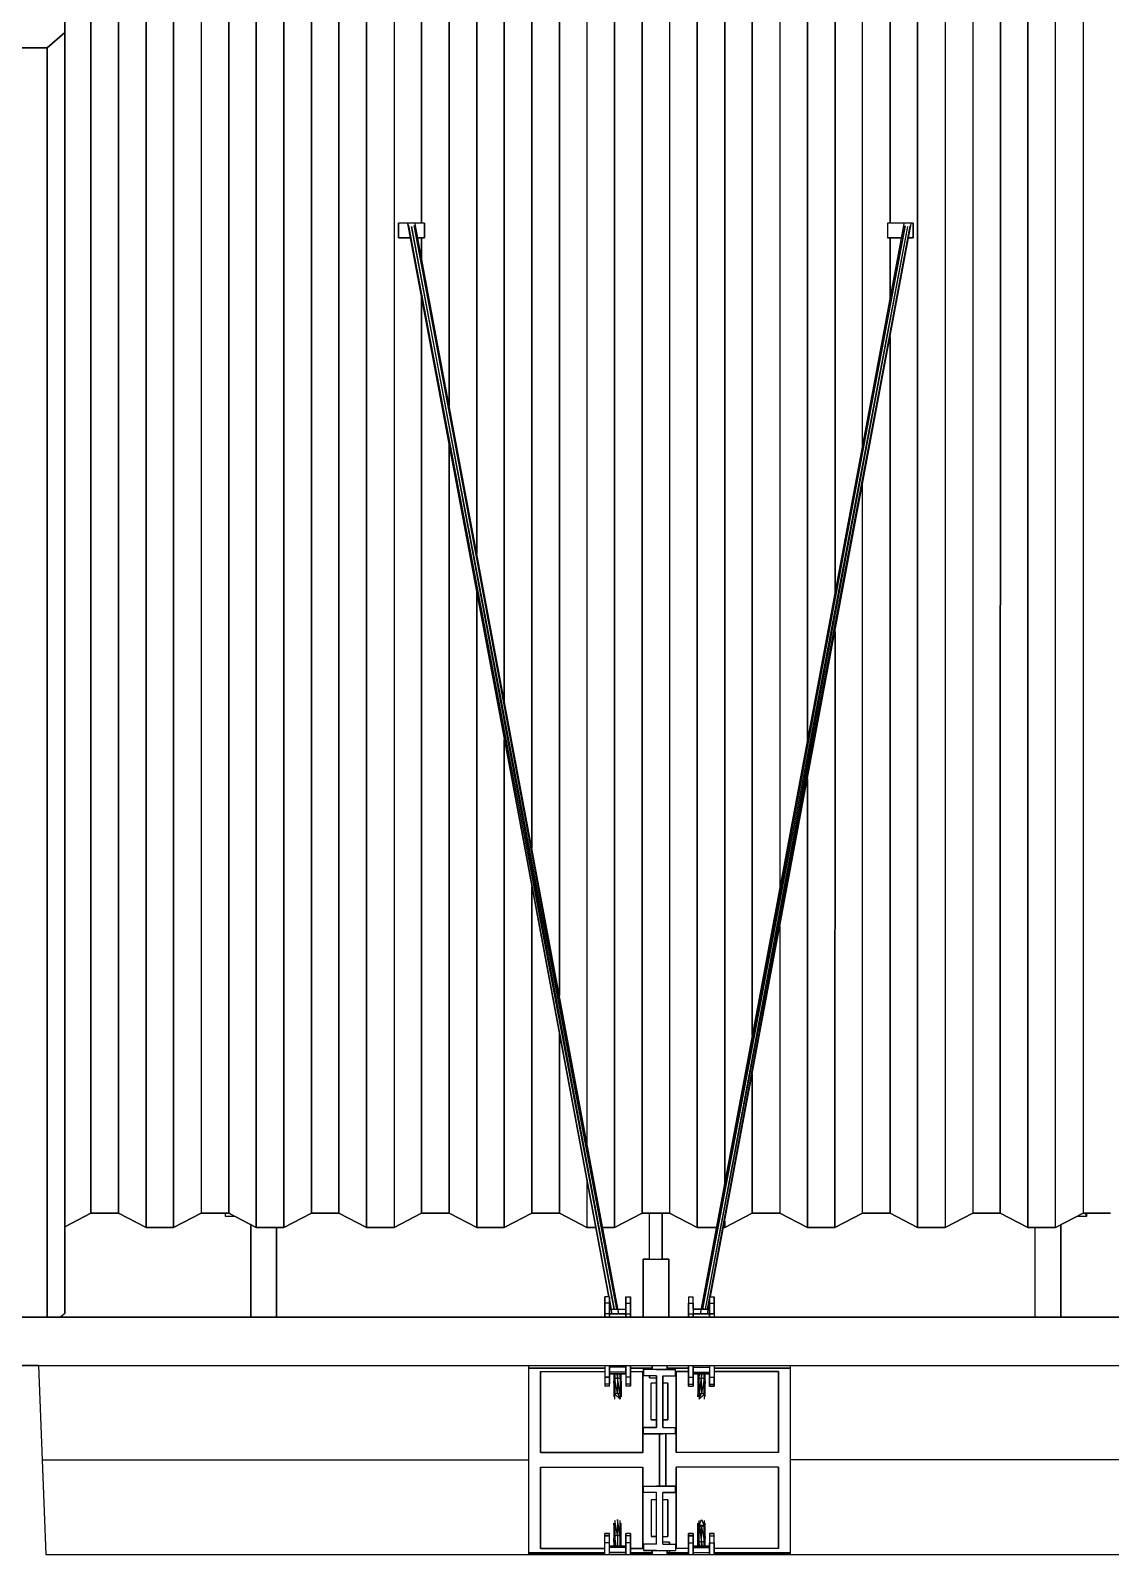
# Model space of a CAD drawing. Extents: x -32 to 51.8, y -51.6 to -5.5.
# Drawn here: x 25.322 to 28.681, y -20.883 to -16.145 of the extents above; entities that cross this region are included whole.
import ezdxf

# ---------------------------------------------------------------- set-up
doc = ezdxf.new("R2010")
doc.units = 0
doc.header["$MEASUREMENT"] = 0
doc.layers.get('0').update_dxf_attribs({"linetype": 'CONTINUOUS'})
doc.layers.add('hachures', color=5, linetype='CONTINUOUS')

msp = doc.modelspace()

# ---------------------------------------------------------------- linework, layer by layer
for p, q in [((25.4291, -16.0907), (25.4289, -16.1516)), ((25.429, -20.0725), (25.4291, -16.0907)), ((25.3736, -16.1991), (25.4289, -16.1516)), ((25.4289, -16.1516), (25.3736, -16.1991)), ((25.4289, -16.1516), (25.4289, -20.1334)), ((25.3736, -16.1991), (25.2879, -16.1991)), ((25.2879, -16.1991), (25.3736, -16.1991)), ((25.3736, -20.1452), (25.3736, -16.1991)), ((26.5471, -16.7435), (26.4671, -16.7435)), ((26.4671, -16.7435), (26.4671, -16.7897)), ((26.4671, -16.7897), (26.4671, -16.7435)), ((26.4959, -16.7461), (27.1197, -20.0818)), ((27.1221, -20.0818), (26.4959, -16.7461)), ((27.1369, -20.1205), (26.4992, -16.7516)), ((27.1222, -20.0818), (26.4992, -16.7516)), ((27.1452, -20.1205), (26.5071, -16.754)), ((26.5071, -16.754), (27.137, -20.1205)), ((27.1521, -20.135), (26.5151, -16.7516)), ((26.5151, -16.7516), (27.1453, -20.1205)), ((27.1522, -20.135), (26.5184, -16.7461)), ((26.5471, -16.7897), (26.5471, -16.7435)), ((26.5471, -16.7435), (26.5471, -16.7897)), ((28.0388, -16.7461), (27.405, -20.135)), ((28.0421, -16.7517), (27.405, -20.135)), ((27.4119, -20.1205), (28.0421, -16.7517)), ((28.0501, -16.754), (27.412, -20.1205)), ((28.0501, -16.754), (27.4202, -20.1205)), ((28.058, -16.7517), (27.4203, -20.1205)), ((27.435, -20.0818), (28.058, -16.7517)), ((27.4351, -20.0818), (28.0613, -16.7461)), ((27.4374, -20.0818), (28.0613, -16.7461)), ((28.0671, -16.7435), (27.9871, -16.7435)), ((27.9871, -16.7435), (27.9871, -16.7897)), ((28.0671, -16.7897), (28.0671, -16.7435)), ((28.0671, -16.7435), (28.0671, -16.7897)), ((26.4671, -16.7897), (26.504, -16.7897)), ((26.504, -16.7897), (26.4671, -16.7897)), ((26.5265, -16.7897), (26.5471, -16.7897)), ((26.5471, -16.7897), (26.5265, -16.7897)), ((26.5385, -16.7897), (26.5385, -16.8539)), ((27.9871, -16.7897), (28.0307, -16.7897)), ((28.0307, -16.7897), (27.9871, -16.7897)), ((27.9957, -16.7897), (27.9957, -16.9768)), ((28.0532, -16.7897), (28.0671, -16.7897)), ((28.0671, -16.7897), (28.0532, -16.7897)), ((25.51, -19.8222), (25.429, -19.8643)), ((25.429, -19.8643), (25.51, -19.8222)), ((25.51, -19.8222), (25.5957, -19.8222)), ((25.5957, -19.8222), (25.51, -19.8222)), ((25.5957, -19.8222), (25.6814, -19.8668)), ((25.6814, -19.8668), (25.5957, -19.8222)), ((25.8528, -19.8222), (25.7671, -19.8668)), ((25.7671, -19.8668), (25.8528, -19.8222)), ((25.9385, -19.8222), (25.8528, -19.8222)), ((25.8528, -19.8222), (25.9385, -19.8222)), ((25.9271, -19.8222), (25.9271, -19.8312)), ((25.9271, -19.8312), (25.9557, -19.8312)), ((25.9385, -19.8222), (26.0242, -19.8668)), ((26.0242, -19.8668), (25.9385, -19.8222)), ((26.11, -19.8668), (26.1957, -19.8222)), ((26.1957, -19.8222), (26.11, -19.8668)), ((26.1957, -19.8222), (26.2814, -19.8222)), ((26.2814, -19.8222), (26.1957, -19.8222)), ((26.2814, -19.8222), (26.3671, -19.8668)), ((26.3671, -19.8668), (26.2814, -19.8222)), ((26.5385, -19.8222), (26.4528, -19.8668)), ((26.4528, -19.8668), (26.5385, -19.8222)), ((26.5385, -19.8222), (26.6242, -19.8222)), ((26.6242, -19.8222), (26.5385, -19.8222)), ((26.6242, -19.8222), (26.71, -19.8668)), ((26.71, -19.8668), (26.6242, -19.8222)), ((26.7957, -19.8668), (26.8814, -19.8222)), ((26.8814, -19.8222), (26.7957, -19.8668)), ((26.8814, -19.8222), (26.9671, -19.8222)), ((26.9671, -19.8222), (26.8814, -19.8222)), ((27.0528, -19.8668), (26.9671, -19.8222)), ((26.9671, -19.8222), (27.0528, -19.8668)), ((27.1385, -19.8668), (27.2242, -19.8222)), ((27.2242, -19.8222), (27.1385, -19.8668)), ((27.31, -19.8222), (27.2242, -19.8222)), ((27.2242, -19.8222), (27.31, -19.8222)), ((27.2473, -19.9652), (27.2473, -19.8222)), ((27.2869, -19.8222), (27.2869, -19.9652)), ((27.2869, -19.9652), (27.2869, -19.8222)), ((27.2869, -19.8222), (27.2869, -19.9652)), ((27.2869, -19.9652), (27.2869, -19.8222)), ((27.3957, -19.8668), (27.31, -19.8222)), ((27.31, -19.8222), (27.3957, -19.8668)), ((27.4814, -19.8668), (27.5671, -19.8222)), ((27.5671, -19.8222), (27.4814, -19.8668)), ((27.4814, -19.8468), (27.4814, -19.8668)), ((27.4814, -19.8668), (27.4814, -19.8468)), ((27.6528, -19.8222), (27.5671, -19.8222)), ((27.5671, -19.8222), (27.6528, -19.8222)), ((27.7385, -19.8668), (27.6528, -19.8222)), ((27.6528, -19.8222), (27.7385, -19.8668)), ((27.91, -19.8222), (27.8242, -19.8668)), ((27.8242, -19.8668), (27.91, -19.8222)), ((27.9957, -19.8222), (27.91, -19.8222)), ((27.91, -19.8222), (27.9957, -19.8222)), ((27.9957, -19.8222), (28.0814, -19.8668)), ((28.0814, -19.8668), (27.9957, -19.8222)), ((28.2528, -19.8222), (28.1671, -19.8668)), ((28.1671, -19.8668), (28.2528, -19.8222)), ((28.3385, -19.8222), (28.2528, -19.8222)), ((28.2528, -19.8222), (28.3385, -19.8222)), ((28.3385, -19.8222), (28.4242, -19.8668)), ((28.4242, -19.8668), (28.3385, -19.8222)), ((28.5957, -19.8222), (28.51, -19.8668)), ((28.51, -19.8668), (28.5957, -19.8222)), ((28.5785, -19.8312), (28.6071, -19.8312)), ((28.6814, -19.8222), (28.5957, -19.8222)), ((28.5957, -19.8222), (28.6814, -19.8222)), ((28.6013, -19.8222), (28.6071, -19.8312)), ((28.6071, -19.8312), (28.6071, -19.8222)), ((25.6814, -19.8668), (25.7671, -19.8668)), ((25.7671, -19.8668), (25.6814, -19.8668)), ((26.0071, -20.1452), (26.0071, -19.8579)), ((26.0071, -19.8579), (26.0071, -20.1452)), ((26.0242, -19.8668), (26.11, -19.8668)), ((26.11, -19.8668), (26.0242, -19.8668)), ((26.0871, -19.8668), (26.0871, -20.1452)), ((26.0871, -20.1452), (26.0871, -19.8668)), ((26.4528, -19.8668), (26.3671, -19.8668)), ((26.3671, -19.8668), (26.4528, -19.8668)), ((26.71, -19.8668), (26.7957, -19.8668)), ((26.7957, -19.8668), (26.71, -19.8668)), ((27.0795, -19.8668), (27.0528, -19.8668)), ((27.0528, -19.8668), (27.0795, -19.8668)), ((27.1385, -19.8668), (27.102, -19.8668)), ((27.102, -19.8668), (27.1385, -19.8668)), ((27.3957, -19.8668), (27.4552, -19.8668)), ((27.4552, -19.8668), (27.3957, -19.8668)), ((27.4776, -19.8668), (27.4814, -19.8668)), ((27.4814, -19.8668), (27.4776, -19.8668)), ((27.7385, -19.8668), (27.8242, -19.8668)), ((27.8242, -19.8668), (27.7385, -19.8668)), ((28.1671, -19.8668), (28.0814, -19.8668)), ((28.0814, -19.8668), (28.1671, -19.8668)), ((28.51, -19.8668), (28.4242, -19.8668)), ((28.4242, -19.8668), (28.51, -19.8668)), ((28.4471, -20.1452), (28.4471, -19.8668)), ((28.5271, -19.8579), (28.5271, -20.1452)), ((28.5271, -20.1452), (28.5271, -19.8579)), ((27.2271, -20.1452), (27.2271, -19.9652)), ((27.2271, -19.9652), (27.3071, -19.9652)), ((27.2473, -19.9652), (27.2271, -19.9652)), ((27.2271, -20.1452), (27.2271, -19.9652)), ((27.2271, -19.9652), (27.2271, -20.1452)), ((27.3071, -19.9652), (27.2869, -19.9652)), ((27.3071, -19.9652), (27.3071, -20.1452)), ((27.3071, -19.9652), (27.3071, -20.1452)), ((27.3071, -20.1452), (27.3071, -19.9652)), ((25.4289, -20.1334), (25.429, -20.0725)), ((27.123, -20.0818), (27.1086, -20.0818)), ((27.1086, -20.0818), (27.1086, -20.0886)), ((27.1086, -20.1019), (27.1086, -20.0818)), ((27.1086, -20.0818), (27.1086, -20.1019)), ((27.1086, -20.0886), (27.1086, -20.0818)), ((27.1086, -20.11), (27.1086, -20.0886)), ((27.123, -20.0818), (27.123, -20.1019)), ((27.123, -20.1019), (27.123, -20.0818)), ((27.1294, -20.1205), (27.123, -20.0864)), ((27.1294, -20.1205), (27.123, -20.0867)), ((27.1741, -20.0886), (27.1741, -20.0818)), ((27.1741, -20.0818), (27.1741, -20.1019)), ((27.1741, -20.0818), (27.1886, -20.0818)), ((27.1741, -20.1019), (27.1741, -20.0818)), ((27.1741, -20.11), (27.1741, -20.0886)), ((27.1886, -20.0818), (27.1886, -20.1019)), ((27.1886, -20.0886), (27.1886, -20.0818)), ((27.1886, -20.1019), (27.1886, -20.0818)), ((27.1886, -20.0818), (27.1886, -20.0886)), ((27.1886, -20.0886), (27.1886, -20.11)), ((27.3686, -20.0818), (27.383, -20.0818)), ((27.3686, -20.0818), (27.3686, -20.1019)), ((27.383, -20.1019), (27.383, -20.0818)), ((27.383, -20.0886), (27.383, -20.0818)), ((27.4278, -20.1205), (27.4342, -20.0864)), ((27.4278, -20.1205), (27.4342, -20.0867)), ((27.4341, -20.0818), (27.4341, -20.1019)), ((27.4342, -20.0818), (27.4486, -20.0818)), ((27.4342, -20.1019), (27.4342, -20.0818)), ((27.4486, -20.1019), (27.4486, -20.0818)), ((27.4486, -20.0818), (27.4486, -20.1019)), ((27.4486, -20.0886), (27.4486, -20.0818)), ((25.4289, -20.1334), (25.4151, -20.1452)), ((27.123, -20.1019), (27.1086, -20.1019)), ((27.1086, -20.1351), (27.1086, -20.1019)), ((27.1086, -20.1019), (27.1086, -20.1351)), ((27.1086, -20.1452), (27.1086, -20.11)), ((27.123, -20.1351), (27.1086, -20.1351)), ((27.1086, -20.1452), (27.1086, -20.1351)), ((27.1086, -20.1351), (27.1086, -20.1452)), ((27.123, -20.0993), (27.1297, -20.135)), ((27.123, -20.1019), (27.123, -20.1351)), ((27.123, -20.1351), (27.123, -20.1019)), ((27.123, -20.1205), (27.1494, -20.1205)), ((27.123, -20.135), (27.1741, -20.135)), ((27.1741, -20.135), (27.123, -20.135)), ((27.123, -20.1351), (27.123, -20.1452)), ((27.123, -20.1452), (27.123, -20.1351)), ((27.1495, -20.1205), (27.1741, -20.1205)), ((27.1741, -20.1019), (27.1741, -20.1351)), ((27.1741, -20.1019), (27.1886, -20.1019)), ((27.1741, -20.1351), (27.1741, -20.1019)), ((27.1741, -20.1205), (27.1741, -20.11)), ((27.1741, -20.135), (27.1741, -20.1205)), ((27.1741, -20.1452), (27.1741, -20.135)), ((27.1741, -20.1351), (27.1886, -20.1351)), ((27.1741, -20.1452), (27.1741, -20.1351)), ((27.1741, -20.1351), (27.1741, -20.1452)), ((27.1886, -20.1019), (27.1886, -20.1351)), ((27.1886, -20.1351), (27.1886, -20.1019)), ((27.1886, -20.11), (27.1886, -20.1452)), ((27.1886, -20.1351), (27.1886, -20.1452)), ((27.1886, -20.1452), (27.1886, -20.1351)), ((27.3686, -20.1019), (27.383, -20.1019)), ((27.3686, -20.1351), (27.3686, -20.1019)), ((27.3686, -20.1019), (27.3686, -20.1351)), ((27.3686, -20.1452), (27.3686, -20.1225)), ((27.3686, -20.1351), (27.383, -20.1351)), ((27.3686, -20.1452), (27.3686, -20.1351)), ((27.3686, -20.1351), (27.3686, -20.1452)), ((27.383, -20.1019), (27.383, -20.1351)), ((27.383, -20.11), (27.383, -20.1019)), ((27.383, -20.1205), (27.383, -20.11)), ((27.383, -20.11), (27.383, -20.11)), ((27.4077, -20.1205), (27.383, -20.1205)), ((27.383, -20.1205), (27.4077, -20.1205)), ((27.383, -20.135), (27.4342, -20.135)), ((27.4342, -20.135), (27.383, -20.135)), ((27.383, -20.1351), (27.383, -20.1452)), ((27.383, -20.1452), (27.383, -20.1351)), ((27.4342, -20.1205), (27.4078, -20.1205)), ((27.4078, -20.1205), (27.4342, -20.1205)), ((27.4275, -20.135), (27.4342, -20.0994)), ((27.4341, -20.11), (27.4341, -20.0995)), ((27.4341, -20.1019), (27.4341, -20.1351)), ((27.4341, -20.1205), (27.4341, -20.11)), ((27.4341, -20.1351), (27.4341, -20.1452)), ((27.4342, -20.1019), (27.4486, -20.1019)), ((27.4342, -20.1351), (27.4342, -20.1019)), ((27.4342, -20.1205), (27.4342, -20.135)), ((27.4342, -20.1351), (27.4486, -20.1351)), ((27.4342, -20.1452), (27.4342, -20.1351)), ((27.4486, -20.1351), (27.4342, -20.1351)), ((27.4486, -20.1351), (27.4486, -20.1019)), ((27.4486, -20.1019), (27.4486, -20.1351)), ((27.4486, -20.1351), (27.4486, -20.1452)), ((29.1871, -20.1452), (25.2671, -20.1452)), ((25.2671, -20.1452), (25.3471, -20.1452)), ((29.1871, -20.1452), (25.3471, -20.1452)), ((25.3471, -20.1452), (29.1871, -20.1452)), ((25.3736, -20.1452), (27.1086, -20.1452)), ((25.4151, -20.1452), (26.0071, -20.1452)), ((27.1086, -20.1452), (25.4151, -20.1452)), ((26.0871, -20.1452), (27.1086, -20.1452)), ((26.0871, -20.1452), (27.1086, -20.1452)), ((26.0871, -20.1452), (27.1086, -20.1452)), ((27.1886, -20.1452), (27.1886, -20.1452)), ((27.1886, -20.1452), (27.3686, -20.1452)), ((27.3686, -20.1452), (27.1886, -20.1452)), ((27.1886, -20.1452), (27.1886, -20.1452)), ((27.1886, -20.1452), (27.1886, -20.1452)), ((27.1886, -20.1452), (27.3686, -20.1452)), ((27.1886, -20.1452), (27.1886, -20.1452)), ((27.1886, -20.1452), (27.2271, -20.1452)), ((27.1886, -20.1452), (27.1886, -20.1452)), ((27.1886, -20.1452), (27.2271, -20.1452)), ((27.4486, -20.1452), (28.4471, -20.1452)), ((29.1301, -20.1452), (27.4486, -20.1452)), ((27.4486, -20.1452), (29.1301, -20.1452)), ((28.5271, -20.1452), (29.1301, -20.1452)), ((25.3471, -20.2952), (25.2671, -20.2952)), ((25.2671, -20.2952), (25.3471, -20.2952)), ((25.3471, -20.2952), (29.1871, -20.2952)), ((25.3471, -20.2952), (25.3701, -20.8831)), ((26.8714, -20.2952), (27.1086, -20.2952)), ((26.8714, -20.2952), (26.8714, -20.5892)), ((26.8714, -20.3034), (27.1086, -20.3034)), ((27.1086, -20.3034), (26.8714, -20.3034)), ((26.9087, -20.5664), (26.9087, -20.3139)), ((26.9087, -20.3139), (27.1086, -20.3139)), ((26.9087, -20.5664), (26.9087, -20.3139)), ((26.9087, -20.3139), (26.9087, -20.5664)), ((27.1086, -20.2952), (27.1086, -20.332)), ((27.123, -20.332), (27.123, -20.2952)), ((27.123, -20.2952), (27.123, -20.332)), ((27.1741, -20.3011), (27.123, -20.3011)), ((27.1741, -20.3166), (27.123, -20.3166)), ((27.1741, -20.3215), (27.123, -20.3215)), ((27.123, -20.3215), (27.1741, -20.3215)), ((27.1366, -20.3215), (27.1366, -20.3446)), ((27.1399, -20.3215), (27.1399, -20.3371)), ((27.1479, -20.334), (27.1464, -20.3215)), ((27.1479, -20.3215), (27.1479, -20.334)), ((27.1542, -20.3215), (27.1558, -20.3371)), ((27.1558, -20.3215), (27.1558, -20.3371)), ((27.1591, -20.3446), (27.1591, -20.3215)), ((27.1741, -20.2952), (27.1741, -20.332)), ((27.1741, -20.3166), (27.1741, -20.3011)), ((27.1741, -20.3215), (27.1741, -20.3166)), ((27.1886, -20.2952), (27.1886, -20.332)), ((27.1886, -20.332), (27.1886, -20.2952)), ((27.1886, -20.2952), (27.2551, -20.2952)), ((27.1886, -20.3034), (27.2551, -20.3034)), ((27.2551, -20.3034), (27.1886, -20.3034)), ((27.1886, -20.3069), (27.1886, -20.3402)), ((27.1886, -20.3139), (27.1886, -20.3139)), ((27.1886, -20.3139), (27.2267, -20.3139)), ((27.2267, -20.3139), (27.2267, -20.5664)), ((27.2267, -20.3139), (27.2267, -20.5664)), ((27.2267, -20.5664), (27.2267, -20.3139)), ((27.2286, -20.3078), (27.2286, -20.3278)), ((27.2686, -20.3078), (27.2286, -20.3078)), ((27.2286, -20.3278), (27.2286, -20.3078)), ((27.2473, -20.3078), (27.2473, -20.3034)), ((27.2473, -20.3034), (27.2473, -20.3078)), ((27.2551, -20.3078), (27.2551, -20.2952)), ((27.2551, -20.3078), (27.2551, -20.2952)), ((27.2551, -20.2952), (27.2551, -20.3078)), ((27.2886, -20.3078), (27.2686, -20.3078)), ((27.2686, -20.3078), (27.2886, -20.3078)), ((27.3021, -20.3078), (27.2786, -20.3078)), ((27.2869, -20.3078), (27.2869, -20.3078)), ((27.2869, -20.3078), (27.2869, -20.3078)), ((27.3286, -20.3078), (27.2886, -20.3078)), ((27.3286, -20.3078), (27.2886, -20.3078)), ((27.2886, -20.3078), (27.3286, -20.3078)), ((27.3021, -20.2952), (27.3686, -20.2952)), ((27.3021, -20.2952), (27.3021, -20.3078)), ((27.3021, -20.3078), (27.3021, -20.2952)), ((27.3021, -20.3034), (27.3686, -20.3034)), ((27.3686, -20.3034), (27.3021, -20.3034)), ((27.3021, -20.3078), (27.3286, -20.3078)), ((27.3286, -20.3278), (27.3286, -20.3078)), ((27.3286, -20.3278), (27.3286, -20.3078)), ((27.3305, -20.3139), (27.3686, -20.3139)), ((27.3686, -20.3139), (27.3305, -20.3139)), ((27.3305, -20.5664), (27.3305, -20.3139)), ((27.3305, -20.5664), (27.3305, -20.3139)), ((27.3305, -20.3139), (27.3305, -20.5664)), ((27.3686, -20.332), (27.3686, -20.2952)), ((27.3686, -20.2952), (27.3686, -20.332)), ((27.3686, -20.3069), (27.3686, -20.2952)), ((27.3686, -20.3402), (27.3686, -20.3069)), ((27.383, -20.2952), (27.383, -20.332)), ((27.383, -20.332), (27.383, -20.2952)), ((27.383, -20.3011), (27.4342, -20.3011)), ((27.383, -20.3166), (27.383, -20.3011)), ((27.383, -20.3166), (27.4342, -20.3166)), ((27.383, -20.3215), (27.383, -20.3166)), ((27.4342, -20.3215), (27.383, -20.3215)), ((27.383, -20.3215), (27.4342, -20.3215)), ((27.3981, -20.3215), (27.3981, -20.3446)), ((27.4014, -20.3371), (27.403, -20.3215)), ((27.4014, -20.3371), (27.4014, -20.3215)), ((27.4093, -20.334), (27.4093, -20.3215)), ((27.4093, -20.334), (27.4107, -20.3215)), ((27.4173, -20.3371), (27.4173, -20.3215)), ((27.4206, -20.3446), (27.4206, -20.3215)), ((27.4341, -20.3402), (27.4341, -20.3215)), ((27.4342, -20.2952), (27.4342, -20.332)), ((27.4486, -20.2952), (27.4486, -20.332)), ((27.4486, -20.2952), (27.6857, -20.2952)), ((27.4486, -20.3034), (27.6857, -20.3034)), ((27.6857, -20.3034), (27.4486, -20.3034)), ((27.4486, -20.3139), (27.6485, -20.3139)), ((27.6485, -20.3139), (27.4486, -20.3139)), ((27.6485, -20.3139), (27.6485, -20.5664)), ((27.6485, -20.5664), (27.6485, -20.3139)), ((27.6485, -20.3139), (27.6485, -20.5664)), ((27.6857, -20.5892), (27.6857, -20.2952)), ((27.1086, -20.332), (27.1086, -20.3535)), ((27.123, -20.332), (27.1086, -20.332)), ((27.1086, -20.332), (27.123, -20.332)), ((27.1086, -20.3535), (27.1086, -20.3602)), ((27.123, -20.3535), (27.1086, -20.3535)), ((27.123, -20.3602), (27.1086, -20.3602)), ((27.123, -20.3535), (27.123, -20.332)), ((27.123, -20.332), (27.123, -20.3535)), ((27.123, -20.3602), (27.123, -20.3535)), ((27.1399, -20.3371), (27.1366, -20.3446)), ((27.1366, -20.3446), (27.1366, -20.3927)), ((27.1399, -20.3849), (27.1366, -20.3446)), ((27.1479, -20.334), (27.1399, -20.3371)), ((27.1399, -20.3371), (27.1399, -20.3849)), ((27.1479, -20.3817), (27.1399, -20.3371)), ((27.1558, -20.3371), (27.1479, -20.334)), ((27.1558, -20.3849), (27.1479, -20.334)), ((27.1479, -20.334), (27.1479, -20.3817)), ((27.1558, -20.3371), (27.1558, -20.3849)), ((27.1558, -20.3371), (27.1591, -20.3927)), ((27.1591, -20.3446), (27.1558, -20.3371)), ((27.1591, -20.3446), (27.1591, -20.3927)), ((27.1741, -20.332), (27.1741, -20.3535)), ((27.1886, -20.332), (27.1741, -20.332)), ((27.1741, -20.3535), (27.1741, -20.3602)), ((27.1886, -20.3535), (27.1741, -20.3535)), ((27.1886, -20.3602), (27.1741, -20.3602)), ((27.1886, -20.332), (27.1886, -20.3535)), ((27.1886, -20.3535), (27.1886, -20.332)), ((27.1886, -20.3402), (27.1886, -20.3602)), ((27.1886, -20.3535), (27.1886, -20.3602)), ((27.1886, -20.3602), (27.1886, -20.3535)), ((27.2267, -20.3273), (27.2286, -20.3273)), ((27.2686, -20.3278), (27.2286, -20.3278)), ((27.2473, -20.3335), (27.2473, -20.3278)), ((27.2473, -20.3278), (27.2473, -20.3335)), ((27.2473, -20.3335), (27.2686, -20.3335)), ((27.2473, -20.3335), (27.2686, -20.3335)), ((27.2686, -20.3508), (27.2527, -20.3508)), ((27.2527, -20.4648), (27.2527, -20.3508)), ((27.2686, -20.4878), (27.2686, -20.3278)), ((27.2686, -20.3278), (27.2686, -20.4878)), ((27.2886, -20.3278), (27.3286, -20.3278)), ((27.2886, -20.3278), (27.2886, -20.4878)), ((27.2886, -20.4878), (27.2886, -20.3278)), ((27.3044, -20.3508), (27.2886, -20.3508)), ((27.3044, -20.3508), (27.3044, -20.4648)), ((27.3044, -20.4648), (27.3044, -20.3508)), ((27.3044, -20.3508), (27.3044, -20.4648)), ((27.3286, -20.3273), (27.3305, -20.3273)), ((27.3686, -20.332), (27.383, -20.332)), ((27.3686, -20.3535), (27.3686, -20.332)), ((27.3686, -20.332), (27.3686, -20.3535)), ((27.3686, -20.3602), (27.3686, -20.3402)), ((27.3686, -20.3535), (27.383, -20.3535)), ((27.3686, -20.3602), (27.3686, -20.3535)), ((27.3686, -20.3535), (27.3686, -20.3602)), ((27.3686, -20.3602), (27.383, -20.3602)), ((27.383, -20.3402), (27.383, -20.332)), ((27.383, -20.332), (27.383, -20.3535)), ((27.383, -20.3535), (27.383, -20.332)), ((27.383, -20.3402), (27.383, -20.3402)), ((27.383, -20.3602), (27.383, -20.3402)), ((27.383, -20.3402), (27.383, -20.3402)), ((27.383, -20.3535), (27.383, -20.3602)), ((27.383, -20.3602), (27.383, -20.3535)), ((27.3981, -20.3927), (27.4014, -20.3371)), ((27.4014, -20.3371), (27.3981, -20.3446)), ((27.3981, -20.3446), (27.3981, -20.3927)), ((27.4014, -20.385), (27.4093, -20.334)), ((27.4093, -20.334), (27.4014, -20.3371)), ((27.4014, -20.385), (27.4014, -20.3371)), ((27.4173, -20.3371), (27.4093, -20.334)), ((27.4093, -20.3817), (27.4093, -20.334)), ((27.4173, -20.3371), (27.4093, -20.3817)), ((27.4173, -20.385), (27.4173, -20.3371)), ((27.4206, -20.3446), (27.4173, -20.3371)), ((27.4206, -20.3446), (27.4173, -20.385)), ((27.4206, -20.3927), (27.4206, -20.3446)), ((27.4342, -20.332), (27.4341, -20.3535)), ((27.4341, -20.3602), (27.4341, -20.3402)), ((27.4341, -20.3535), (27.4341, -20.3602)), ((27.4342, -20.332), (27.4486, -20.332)), ((27.4342, -20.3535), (27.4342, -20.332)), ((27.4342, -20.3535), (27.4486, -20.3535)), ((27.4342, -20.3602), (27.4342, -20.3535)), ((27.4486, -20.3602), (27.4342, -20.3602)), ((27.4342, -20.3602), (27.4486, -20.3602)), ((27.4486, -20.332), (27.4486, -20.3535)), ((27.4486, -20.3535), (27.4486, -20.332)), ((27.4486, -20.332), (27.4486, -20.3402)), ((27.4486, -20.3402), (27.4486, -20.3602)), ((27.4486, -20.3535), (27.4486, -20.3602)), ((27.4486, -20.3602), (27.4486, -20.3535)), ((27.1399, -20.3849), (27.1366, -20.3927)), ((27.1479, -20.3817), (27.1399, -20.3849)), ((27.1399, -20.3849), (27.1558, -20.4005)), ((27.1399, -20.4005), (27.1399, -20.3849)), ((27.1558, -20.3849), (27.1479, -20.3817)), ((27.1479, -20.3817), (27.1558, -20.4005)), ((27.1591, -20.3927), (27.1558, -20.3849)), ((27.1558, -20.3849), (27.1558, -20.4005)), ((27.4014, -20.385), (27.3981, -20.3927)), ((27.4093, -20.3817), (27.4014, -20.385)), ((27.4014, -20.4005), (27.4093, -20.3817)), ((27.4014, -20.385), (27.4014, -20.4005)), ((27.4014, -20.4005), (27.4173, -20.385)), ((27.4173, -20.385), (27.4093, -20.3817)), ((27.4206, -20.3927), (27.4173, -20.385)), ((27.4173, -20.385), (27.4173, -20.4005)), ((27.2527, -20.4648), (27.2686, -20.4648)), ((27.2686, -20.4648), (27.2527, -20.4648)), ((27.2527, -20.4648), (27.2686, -20.4648)), ((27.2886, -20.4648), (27.3044, -20.4648)), ((27.3044, -20.4648), (27.2886, -20.4648)), ((27.3044, -20.4648), (27.2886, -20.4648)), ((27.2286, -20.4883), (27.2267, -20.4883)), ((27.2267, -20.4883), (27.2286, -20.4883)), ((27.2686, -20.4878), (27.2286, -20.4878)), ((27.2286, -20.5078), (27.2286, -20.4878)), ((27.2286, -20.4878), (27.2686, -20.4878)), ((27.2286, -20.5078), (27.2686, -20.5078)), ((27.2686, -20.5078), (27.2286, -20.5078)), ((27.2686, -20.5078), (27.2286, -20.5078)), ((27.2286, -20.5078), (27.2686, -20.5078)), ((27.2886, -20.5078), (27.2686, -20.5078)), ((27.2786, -20.5078), (27.2686, -20.5078)), ((27.2686, -20.5078), (27.2886, -20.5078)), ((27.2786, -20.5078), (27.2786, -20.6605)), ((27.2786, -20.6605), (27.2786, -20.5078)), ((27.2886, -20.4878), (27.3286, -20.4878)), ((27.3286, -20.5078), (27.2886, -20.5078)), ((27.2986, -20.6605), (27.2986, -20.5078)), ((27.2986, -20.5078), (27.2986, -20.5178)), ((27.3286, -20.5078), (27.3286, -20.4878)), ((27.3286, -20.4878), (27.3286, -20.5078)), ((27.3305, -20.4883), (27.3286, -20.4883)), ((27.3286, -20.4883), (27.3305, -20.4883)), ((27.2786, -20.6705), (27.2786, -20.5178)), ((27.2786, -20.5178), (27.2786, -20.6605)), ((27.2986, -20.5178), (27.2986, -20.6705)), ((27.2986, -20.5178), (27.2986, -20.6605)), ((25.3586, -20.5891), (26.8714, -20.5892)), ((26.8714, -20.5892), (26.8714, -20.8831)), ((27.2267, -20.5664), (26.9087, -20.5664)), ((26.9087, -20.5664), (27.2267, -20.5664)), ((27.6485, -20.5664), (27.3305, -20.5664)), ((27.6485, -20.5664), (27.3305, -20.5664)), ((29.1986, -20.5892), (27.6857, -20.5892)), ((27.6857, -20.8831), (27.6857, -20.5892)), ((26.9087, -20.8644), (26.9087, -20.6119)), ((26.9087, -20.6119), (26.9087, -20.8644)), ((26.9087, -20.8644), (26.9087, -20.6119)), ((26.9087, -20.6119), (27.2267, -20.6119)), ((27.2267, -20.6119), (27.2267, -20.8644)), ((27.2267, -20.6119), (27.2267, -20.8644)), ((27.2267, -20.8644), (27.2267, -20.6119)), ((27.6485, -20.6119), (27.3305, -20.6119)), ((27.3305, -20.8644), (27.3305, -20.6119)), ((27.3305, -20.8644), (27.3305, -20.6119)), ((27.3305, -20.6119), (27.3305, -20.8644)), ((27.6485, -20.6119), (27.6485, -20.8644)), ((27.6485, -20.6119), (27.6485, -20.8644)), ((27.6485, -20.8644), (27.6485, -20.6119)), ((27.2286, -20.69), (27.2267, -20.69)), ((27.2286, -20.6905), (27.2286, -20.6705)), ((27.2286, -20.6705), (27.2686, -20.6705)), ((27.2686, -20.6905), (27.2286, -20.6905)), ((27.2686, -20.6705), (27.2886, -20.6705)), ((27.2686, -20.6705), (27.2786, -20.6705)), ((27.2886, -20.6705), (27.2686, -20.6705)), ((27.2686, -20.8505), (27.2686, -20.6905)), ((27.2786, -20.6605), (27.2786, -20.6705)), ((27.2786, -20.6705), (27.2786, -20.6605)), ((27.2786, -20.6605), (27.2786, -20.6705)), ((27.2886, -20.6705), (27.3286, -20.6705)), ((27.3286, -20.6705), (27.2886, -20.6705)), ((27.2886, -20.7135), (27.2886, -20.6905)), ((27.2886, -20.6905), (27.3286, -20.6905)), ((27.2886, -20.8505), (27.2886, -20.6905)), ((27.3286, -20.6905), (27.2886, -20.6905)), ((27.2986, -20.6605), (27.2986, -20.6705)), ((27.2986, -20.6705), (27.2986, -20.6605)), ((27.2986, -20.6705), (27.2986, -20.6605)), ((27.3286, -20.6705), (27.2986, -20.6705)), ((27.2986, -20.6705), (27.3286, -20.6705)), ((27.3286, -20.6905), (27.3286, -20.6705)), ((27.3286, -20.6705), (27.3286, -20.6905)), ((27.3305, -20.69), (27.3286, -20.69)), ((27.2527, -20.7135), (27.2527, -20.8275)), ((27.2686, -20.7135), (27.2527, -20.7135)), ((27.2527, -20.7135), (27.2527, -20.8275)), ((27.3044, -20.7135), (27.2886, -20.7135)), ((27.3044, -20.7135), (27.3044, -20.8275)), ((27.3044, -20.8275), (27.3044, -20.7135)), ((27.1366, -20.7856), (27.1366, -20.8337)), ((27.1399, -20.8263), (27.1366, -20.7856)), ((27.1478, -20.8232), (27.1399, -20.7778)), ((27.1399, -20.7778), (27.1399, -20.8263)), ((27.1479, -20.7746), (27.1478, -20.8232)), ((27.1558, -20.8263), (27.1479, -20.7746)), ((27.1558, -20.8263), (27.1558, -20.7778)), ((27.1591, -20.8337), (27.1558, -20.7778)), ((27.1591, -20.8337), (27.1591, -20.7856)), ((27.3981, -20.7856), (27.4014, -20.7934)), ((27.4014, -20.8412), (27.3981, -20.7856)), ((27.3981, -20.8337), (27.3981, -20.7856)), ((27.4014, -20.7934), (27.4093, -20.7746)), ((27.4014, -20.7934), (27.4014, -20.7778)), ((27.4014, -20.8412), (27.4014, -20.7934)), ((27.4014, -20.7934), (27.4093, -20.8443)), ((27.4014, -20.7934), (27.4093, -20.7966)), ((27.4173, -20.7934), (27.4014, -20.7934)), ((27.4093, -20.7746), (27.4173, -20.7934)), ((27.4093, -20.7966), (27.4173, -20.7934)), ((27.4093, -20.8443), (27.4093, -20.7966)), ((27.4093, -20.7966), (27.4173, -20.8412)), ((27.4173, -20.7778), (27.4173, -20.7934)), ((27.4173, -20.7934), (27.4206, -20.7856)), ((27.4173, -20.8412), (27.4173, -20.7934)), ((27.4173, -20.7934), (27.4206, -20.8337)), ((27.4206, -20.8337), (27.4206, -20.7856)), ((27.123, -20.8181), (27.1086, -20.8181)), ((27.1086, -20.8249), (27.1086, -20.8181)), ((27.1086, -20.8181), (27.123, -20.8181)), ((27.1086, -20.8463), (27.1086, -20.8249)), ((27.1086, -20.8249), (27.123, -20.8249)), ((27.123, -20.8249), (27.1086, -20.8249)), ((27.123, -20.8463), (27.1086, -20.8463)), ((27.1086, -20.8831), (27.1086, -20.8463)), ((27.123, -20.8181), (27.123, -20.8181)), ((27.123, -20.8249), (27.123, -20.8181)), ((27.123, -20.8463), (27.123, -20.8249)), ((27.123, -20.8831), (27.123, -20.8463)), ((27.1399, -20.8263), (27.1366, -20.8337)), ((27.1366, -20.8337), (27.1366, -20.8568)), ((27.1378, -20.8568), (27.1366, -20.8337)), ((27.1478, -20.8232), (27.1399, -20.8263)), ((27.1399, -20.8263), (27.1399, -20.8568)), ((27.1433, -20.8568), (27.1399, -20.8263)), ((27.1558, -20.8263), (27.1478, -20.8232)), ((27.1478, -20.8232), (27.1478, -20.8568)), ((27.1558, -20.8568), (27.1558, -20.8263)), ((27.157, -20.8568), (27.1558, -20.8263)), ((27.1591, -20.8337), (27.1558, -20.8263)), ((27.1591, -20.8568), (27.1591, -20.8337)), ((27.1886, -20.8181), (27.1741, -20.8181)), ((27.1741, -20.8249), (27.1741, -20.8181)), ((27.1741, -20.8181), (27.1741, -20.8249)), ((27.1741, -20.8382), (27.1741, -20.8181)), ((27.1886, -20.8249), (27.1741, -20.8249)), ((27.1741, -20.8463), (27.1741, -20.8249)), ((27.1741, -20.8249), (27.1741, -20.8463)), ((27.1741, -20.8568), (27.1741, -20.8382)), ((27.1886, -20.8463), (27.1741, -20.8463)), ((27.1741, -20.8831), (27.1741, -20.8463)), ((27.1741, -20.8463), (27.1741, -20.8831)), ((27.1886, -20.8181), (27.1886, -20.8249)), ((27.1886, -20.8249), (27.1886, -20.8181)), ((27.1886, -20.8249), (27.1886, -20.8463)), ((27.1886, -20.8463), (27.1886, -20.8249)), ((27.1886, -20.8463), (27.1886, -20.8831)), ((27.1886, -20.8831), (27.1886, -20.8463)), ((27.2686, -20.8275), (27.2527, -20.8275)), ((27.2527, -20.8275), (27.2686, -20.8275)), ((27.2686, -20.8275), (27.2527, -20.8275)), ((27.2527, -20.8275), (27.2686, -20.8275)), ((27.2886, -20.8448), (27.2886, -20.8275)), ((27.2886, -20.8275), (27.3044, -20.8275)), ((27.3098, -20.8448), (27.2886, -20.8448)), ((27.3098, -20.8448), (27.2886, -20.8448)), ((27.3098, -20.8505), (27.3098, -20.8448)), ((27.3098, -20.8448), (27.3098, -20.8505)), ((27.3098, -20.8505), (27.3098, -20.8448)), ((27.383, -20.8181), (27.3686, -20.8181)), ((27.3686, -20.8181), (27.3686, -20.8249)), ((27.3686, -20.8181), (27.383, -20.8181)), ((27.3686, -20.8249), (27.3686, -20.8181)), ((27.3686, -20.8249), (27.383, -20.8249)), ((27.3686, -20.8463), (27.3686, -20.8249)), ((27.3686, -20.8249), (27.3686, -20.8249)), ((27.3686, -20.8249), (27.3686, -20.8249)), ((27.3686, -20.8249), (27.3686, -20.8463)), ((27.383, -20.8249), (27.3686, -20.8249)), ((27.3686, -20.8463), (27.383, -20.8463)), ((27.3686, -20.8831), (27.3686, -20.8463)), ((27.3686, -20.8463), (27.3686, -20.8831)), ((27.383, -20.8249), (27.383, -20.8181)), ((27.383, -20.8181), (27.383, -20.8382)), ((27.383, -20.8181), (27.383, -20.8249)), ((27.383, -20.8249), (27.383, -20.8463)), ((27.383, -20.8463), (27.383, -20.8249)), ((27.383, -20.8382), (27.383, -20.8568)), ((27.383, -20.8463), (27.383, -20.8831)), ((27.3831, -20.8831), (27.383, -20.8463)), ((27.3981, -20.8568), (27.3981, -20.8337)), ((27.3981, -20.8337), (27.399, -20.8568)), ((27.3981, -20.8337), (27.4014, -20.8412)), ((27.4014, -20.8412), (27.4093, -20.8443)), ((27.403, -20.8568), (27.4014, -20.8412)), ((27.4014, -20.8568), (27.4014, -20.8412)), ((27.4093, -20.8443), (27.4173, -20.8412)), ((27.4093, -20.8568), (27.4093, -20.8443)), ((27.4093, -20.8443), (27.4107, -20.8568)), ((27.4173, -20.8412), (27.4206, -20.8337)), ((27.4173, -20.8568), (27.4173, -20.8412)), ((27.4173, -20.8412), (27.418, -20.8568)), ((27.4206, -20.8568), (27.4206, -20.8337)), ((27.4341, -20.8181), (27.4341, -20.8249)), ((27.4341, -20.8181), (27.4486, -20.8181)), ((27.4486, -20.8181), (27.4341, -20.8181)), ((27.4341, -20.8181), (27.4341, -20.8181)), ((27.4341, -20.8249), (27.4486, -20.8249)), ((27.4341, -20.8249), (27.4341, -20.8463)), ((27.4341, -20.8382), (27.4341, -20.8568)), ((27.4341, -20.8463), (27.4486, -20.8463)), ((27.4341, -20.8831), (27.4341, -20.8463)), ((27.4341, -20.8463), (27.4341, -20.8831)), ((27.4486, -20.8249), (27.4486, -20.8181)), ((27.4486, -20.8463), (27.4486, -20.8249)), ((27.4486, -20.8831), (27.4486, -20.8463)), ((27.4486, -20.8463), (27.4486, -20.8714)), ((27.4486, -20.8463), (27.4486, -20.8831)), ((27.4486, -20.8714), (27.4486, -20.8463)), ((25.3701, -20.8831), (29.2101, -20.8831)), ((26.8714, -20.878), (27.1086, -20.878)), ((27.1086, -20.878), (26.8714, -20.878)), ((27.1086, -20.8831), (26.8714, -20.8831)), ((27.1086, -20.8644), (26.9087, -20.8644)), ((26.9087, -20.8644), (27.1086, -20.8644)), ((27.123, -20.8568), (27.1741, -20.8568)), ((27.1741, -20.8568), (27.123, -20.8568)), ((27.1741, -20.8617), (27.123, -20.8617)), ((27.1741, -20.8772), (27.123, -20.8772)), ((27.123, -20.8772), (27.1741, -20.8772)), ((27.1741, -20.8568), (27.1741, -20.8617)), ((27.1741, -20.8617), (27.1741, -20.8772)), ((27.2267, -20.8644), (27.1886, -20.8644)), ((27.1886, -20.8644), (27.2267, -20.8644)), ((27.1886, -20.878), (27.2551, -20.878)), ((27.2551, -20.878), (27.1886, -20.878)), ((27.2551, -20.8831), (27.1886, -20.8831)), ((27.2286, -20.851), (27.2267, -20.851)), ((27.2286, -20.851), (27.2267, -20.851)), ((27.2686, -20.8505), (27.2286, -20.8505)), ((27.2286, -20.8505), (27.2286, -20.8705)), ((27.2286, -20.8505), (27.2286, -20.8705)), ((27.2686, -20.8505), (27.2286, -20.8505)), ((27.2551, -20.8705), (27.2286, -20.8705)), ((27.2286, -20.8705), (27.2686, -20.8705)), ((27.2686, -20.8705), (27.2286, -20.8705)), ((27.2551, -20.8831), (27.2551, -20.8705)), ((27.2551, -20.8705), (27.2551, -20.8831)), ((27.2686, -20.8705), (27.2886, -20.8705)), ((27.2886, -20.8505), (27.3286, -20.8505)), ((27.2886, -20.8705), (27.3286, -20.8705)), ((27.3021, -20.8705), (27.3021, -20.8831)), ((27.3021, -20.8831), (27.3021, -20.8705)), ((27.3021, -20.878), (27.3686, -20.878)), ((27.3686, -20.878), (27.3021, -20.878)), ((27.3686, -20.8831), (27.3021, -20.8831)), ((27.3098, -20.878), (27.3098, -20.8705)), ((27.3098, -20.8705), (27.3098, -20.878)), ((27.3098, -20.878), (27.3098, -20.8705)), ((27.3286, -20.8505), (27.3286, -20.8705)), ((27.3305, -20.851), (27.3286, -20.851)), ((27.3305, -20.851), (27.3286, -20.851)), ((27.3686, -20.8644), (27.3305, -20.8644)), ((27.4341, -20.8568), (27.383, -20.8568)), ((27.383, -20.8568), (27.4341, -20.8568)), ((27.383, -20.8617), (27.383, -20.8568)), ((27.383, -20.8617), (27.4341, -20.8617)), ((27.383, -20.8772), (27.383, -20.8617)), ((27.383, -20.8617), (27.383, -20.8617)), ((27.4341, -20.8617), (27.383, -20.8617)), ((27.3831, -20.8772), (27.4341, -20.8772)), ((27.4341, -20.8582), (27.4341, -20.8617)), ((27.4341, -20.8617), (27.4341, -20.8772)), ((27.4341, -20.8713), (27.4341, -20.8622)), ((27.4341, -20.8714), (27.4341, -20.8714)), ((27.4341, -20.8772), (27.4341, -20.8831)), ((27.6485, -20.8644), (27.4486, -20.8644)), ((27.4486, -20.8714), (27.4486, -20.8831)), ((27.4486, -20.8714), (27.4486, -20.8714)), ((27.4486, -20.8831), (27.4486, -20.8714)), ((27.4486, -20.8714), (27.4486, -20.8714)), ((27.4486, -20.878), (27.6857, -20.878)), ((27.6857, -20.878), (27.4486, -20.878)), ((27.6857, -20.8831), (27.4486, -20.8831))]:
    msp.add_line(p, q)
at = {"layer": 'hachures'}
for p, q in [((25.51, -15.1618), (25.51, -19.8222)), ((25.51, -19.8222), (25.51, -15.1618)), ((25.5957, -19.8222), (25.5957, -15.1618)), ((25.5957, -15.1618), (25.5957, -19.8222)), ((25.8528, -15.1618), (25.8528, -19.8222)), ((25.9386, -15.1618), (25.9385, -19.8222)), ((25.9385, -19.8222), (25.9386, -15.1618)), ((26.1957, -15.1618), (26.1957, -19.8222)), ((26.1957, -19.8222), (26.1957, -15.1618)), ((26.2814, -15.1618), (26.2814, -19.8222)), ((26.2814, -19.8222), (26.2814, -15.1618)), ((26.5386, -15.1618), (26.5385, -16.7435)), ((26.5385, -16.7435), (26.5386, -15.1618)), ((26.6243, -15.1618), (26.6243, -17.3122)), ((26.6243, -17.3122), (26.6243, -15.1618)), ((26.8814, -15.1618), (26.8814, -18.6871)), ((26.8814, -18.6871), (26.8814, -15.1618)), ((26.9671, -19.1454), (26.9671, -15.1618)), ((26.9671, -15.1618), (26.9671, -19.1454)), ((27.2242, -19.8222), (27.2243, -15.1618)), ((27.2243, -15.1618), (27.2242, -19.8222)), ((27.31, -15.1618), (27.31, -19.8222)), ((27.5671, -19.2683), (27.5671, -15.1618)), ((27.5671, -15.1618), (27.5671, -19.2683)), ((27.6528, -15.1618), (27.6528, -18.81)), ((27.91, -17.4351), (27.91, -15.1618)), ((27.9957, -15.1618), (27.9957, -16.7435)), ((27.9957, -16.7435), (27.9957, -15.1618)), ((28.2528, -15.1618), (28.2528, -19.8222)), ((28.3386, -15.1618), (28.3385, -19.8222)), ((28.3385, -19.8222), (28.3386, -15.1618)), ((28.5957, -15.1618), (28.5957, -19.8222)), ((25.6814, -15.2064), (25.6814, -19.8668)), ((25.6814, -19.8668), (25.6814, -15.2064)), ((25.7671, -19.8668), (25.7671, -15.2064)), ((25.7671, -15.2064), (25.7671, -19.8668)), ((26.0243, -15.2064), (26.0242, -19.8668)), ((26.0242, -19.8668), (26.0243, -15.2064)), ((26.11, -15.2064), (26.11, -19.8668)), ((26.11, -19.8668), (26.11, -15.2064)), ((26.3671, -19.8668), (26.3671, -15.2064)), ((26.3671, -15.2064), (26.3671, -19.8668)), ((26.4528, -15.2064), (26.4528, -19.8668)), ((26.71, -15.2064), (26.71, -17.7705)), ((26.71, -17.7705), (26.71, -15.2064)), ((26.7957, -15.2064), (26.7957, -18.2288)), ((26.7957, -18.2288), (26.7957, -15.2064)), ((27.0528, -15.2064), (27.0528, -19.6037)), ((27.1386, -15.2064), (27.1385, -19.8668)), ((27.1385, -19.8668), (27.1386, -15.2064)), ((27.3957, -15.2064), (27.3957, -19.8668)), ((27.3957, -19.8668), (27.3957, -15.2064)), ((27.4814, -15.2064), (27.4814, -19.7266)), ((27.4814, -19.7266), (27.4814, -15.2064)), ((27.7386, -15.2064), (27.7385, -18.3517)), ((27.7385, -18.3517), (27.7386, -15.2064)), ((27.8243, -17.8934), (27.8243, -15.2064)), ((27.8243, -15.2064), (27.8243, -17.8934)), ((28.0814, -19.8668), (28.0814, -15.2064)), ((28.0814, -15.2064), (28.0814, -19.8668)), ((28.1671, -15.2064), (28.1671, -19.8668)), ((28.4242, -19.8668), (28.4243, -15.2064)), ((28.4243, -15.2064), (28.4242, -19.8668)), ((28.51, -19.8668), (28.51, -15.2064)), ((25.3736, -16.1991), (25.3736, -20.1452)), ((26.5385, -16.8539), (26.5385, -16.7897)), ((27.9957, -16.9768), (27.9957, -16.7897)), ((26.5385, -16.9741), (26.5385, -19.8222)), ((26.5385, -19.8222), (26.5385, -16.9741)), ((27.9957, -17.0971), (27.9957, -19.8222)), ((27.9957, -19.8222), (27.9957, -17.0971)), ((26.6243, -17.4324), (26.6242, -19.8222)), ((26.6242, -19.8222), (26.6243, -17.4324)), ((27.91, -19.8222), (27.91, -17.5554)), ((26.71, -17.8907), (26.71, -19.8668)), ((26.71, -19.8668), (26.71, -17.8907)), ((27.8242, -19.8668), (27.8243, -18.0136)), ((27.8243, -18.0136), (27.8242, -19.8668)), ((26.7957, -18.349), (26.7957, -19.8668)), ((26.7957, -19.8668), (26.7957, -18.349)), ((27.7385, -18.4719), (27.7385, -19.8668)), ((27.7385, -19.8668), (27.7385, -18.4719)), ((26.8814, -18.8073), (26.8814, -19.8222)), ((26.8814, -19.8222), (26.8814, -18.8073)), ((27.6528, -18.9302), (27.6528, -19.8222)), ((26.9671, -19.8222), (26.9671, -19.2656)), ((26.9671, -19.2656), (26.9671, -19.8222)), ((27.5671, -19.8222), (27.5671, -19.3885)), ((27.5671, -19.3885), (27.5671, -19.8222)), ((27.0528, -19.7239), (27.0528, -19.8668))]:
    msp.add_line(p, q, dxfattribs=at)

doc.saveas('drawing.dxf')
